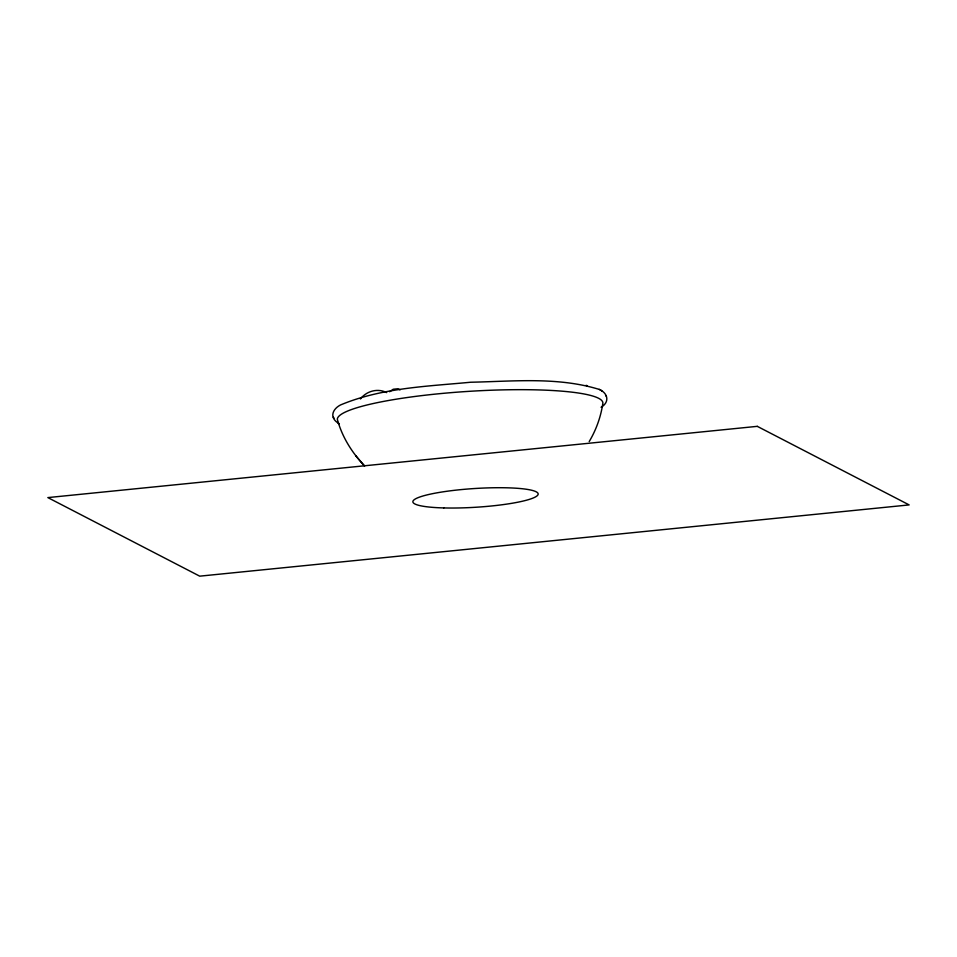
<?xml version="1.0" encoding="UTF-8"?>
<svg xmlns="http://www.w3.org/2000/svg" width="957" height="957" viewBox="0 0 957 957"><rect width="100%" height="100%" fill="white"/><g stroke="black" fill="none" stroke-linecap="round" stroke-linejoin="round"><path stroke-width="1.44" d="M589.201 441.572C596.211 429.825 600.888 416.726 602.862 403.196A133.035 19.894 -3.6 0 0 471.167 391.21A133.035 19.894 -3.6 0 0 337.319 419.202C342.032 436.966 352.092 452.769 364.617 466.035L355.693 455.652M601.068 407.275C609.92 402.179 607.982 393.088 599.202 389.391M360.43 398.961C366.435 391.078 377.716 387.92 386.652 392.609M389.607 391.724L393.219 389.248L397.933 388.757L400.074 389.882M600.278 389.738C558.553 376.591 513.694 381.365 470.617 382.238C426.93 386.401 381.412 387.8 340.441 404.99C331.684 409.596 329.352 418.46 339.34 423.736M586.079 385.336L587.048 385.647M601.235 390.348L601.989 391.21M337.642 422.252L338.395 423.114M605.578 395.373L606.355 396.258M333.263 417.204L334.041 418.089M757.286 426.344L47.85 497.592L199.714 576.162L909.15 504.913L757.286 426.344M443.809 507.928A62.731 9.379 -3.6 0 0 538.157 494.099A62.731 9.379 -3.6 0 0 444.682 491.587A62.731 9.379 -3.6 0 0 443.809 507.928"/></g></svg>
